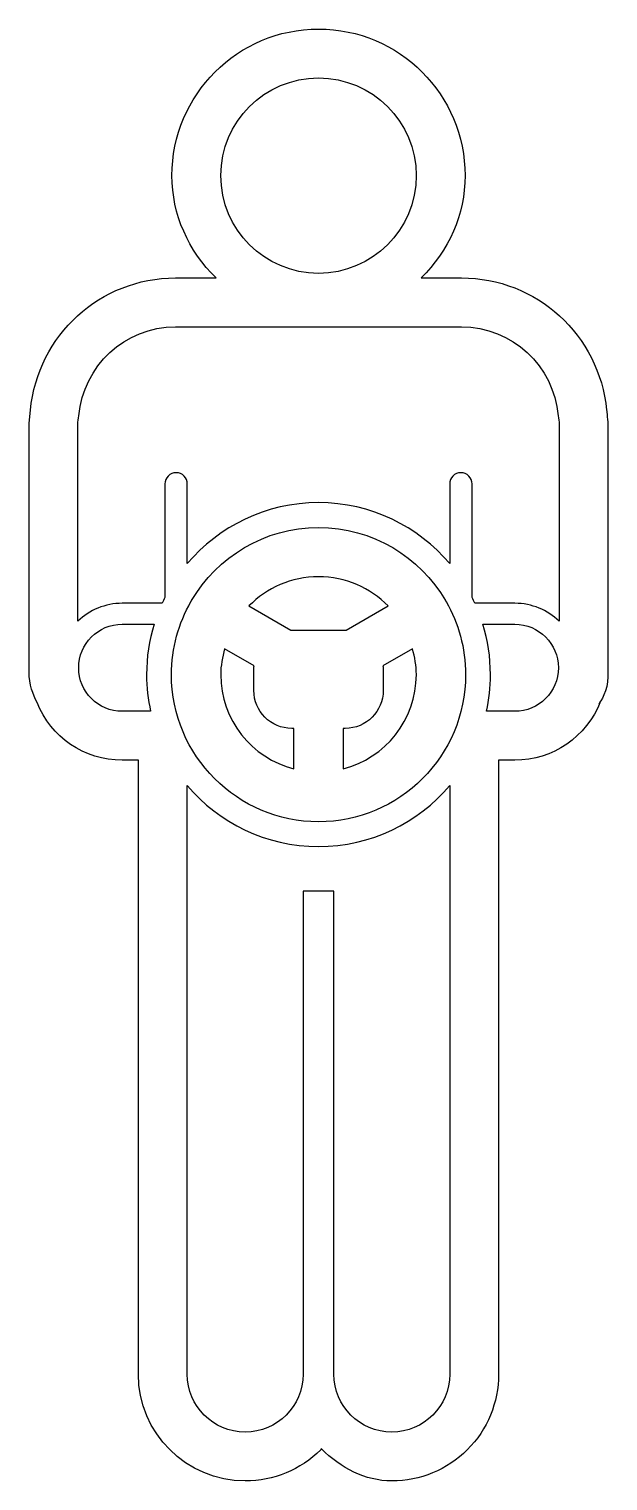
# Model space of a CAD drawing. Header units: centimetres. Extents: x -3.8 to 3.8, y -9.6 to 9.6.
import ezdxf

# ---------------------------------------------------------------- set-up
doc = ezdxf.new("R2010")
doc.units = ezdxf.units.CM
doc.header["$MEASUREMENT"] = 0
doc.layers.add('Camada 1', color=7, linetype='Continuous')

msp = doc.modelspace()

# ---------------------------------------------------------------- linework, layer by layer
at = {"layer": 'Camada 1'}
for points, knots in [([(-1.93184, 7.63574), (-1.93184, 7.12279), (-1.71422, 6.6435), (-1.35007, 6.2879), (-1.35007, 6.2879), (-1.6178, 6.2879), (-1.88553, 6.2879), (-1.88553, 6.2879), (-1.88553, 6.2879), (-2.87843, 6.28631), (-3.70065, 5.53672), (-3.79773, 4.54382), (-3.79773, 4.54382), (-3.79773, 4.54382), (-3.81485, 4.37443), (-3.81485, 4.37443), (-3.81485, 4.37443), (-3.81485, 4.37443), (-3.81613, 1.09757), (-3.81613, 1.09757), (-3.81613, 1.09757), (-3.81613, 0.92183), (-3.76411, 0.801), (-3.71083, 0.69218), (-3.71083, 0.69218), (-3.53128, 0.23509), (-3.08782, -0.06881), (-2.58725, -0.06881), (-2.58725, -0.06881), (-2.58725, -0.06881), (-2.47941, -0.06881), (-2.37408, -0.06881), (-2.37408, -0.06881), (-2.37408, -0.37081), (-2.37408, -8.16011), (-2.37408, -8.16011), (-2.37408, -8.16011), (-2.37408, -8.93634), (-1.74218, -9.56791), (-0.96626, -9.56791), (-0.96626, -9.56791), (-0.59068, -9.56791), (-0.23731, -9.4217), (0.02916, -9.15587), (0.02916, -9.15587), (0.02916, -9.15587), (0.03615, -9.14634), (0.03742, -9.14441), (0.03742, -9.14441), (0.29756, -9.39693), (0.61347, -9.5679), (0.96621, -9.5679), (0.96621, -9.5679), (1.34181, -9.5679), (1.69519, -9.42169), (1.96165, -9.15586), (1.96165, -9.15586), (2.22748, -8.88969), (2.37403, -8.53599), (2.37403, -8.1601), (2.37403, -8.1601), (2.37403, -8.1601), (2.37403, -0.36762), (2.37403, -0.06819), (2.37403, -0.06819), (2.4806, -0.06851), (2.58845, -0.0688), (2.58845, -0.0688), (2.58845, -0.0688), (3.08965, -0.0688), (3.53312, 0.23634), (3.71838, 0.70836), (3.71838, 0.70836), (3.71838, 0.70836), (3.69999, 0.67349), (3.69999, 0.67349), (3.69999, 0.67349), (3.71206, 0.69124), (3.81612, 0.85272), (3.81612, 1.03163), (3.81612, 1.03163), (3.81612, 1.03163), (3.81612, 4.3557), (3.81612, 4.3557), (3.81612, 4.3557), (3.81548, 4.37443), (3.79834, 4.54414), (3.79834, 4.54414), (3.79834, 4.54414), (3.70066, 5.53799), (2.87778, 6.2879), (1.88363, 6.2879), (1.88363, 6.2879), (1.88363, 6.2879), (1.61717, 6.2879), (1.35134, 6.2879), (1.35134, 6.2879), (1.71551, 6.6435), (1.9325, 7.12282), (1.9325, 7.63574), (1.9325, 7.63574), (1.9325, 8.70127), (1.06586, 9.56792), (0.00062, 9.56792), (0.00062, 9.56792), (-1.06456, 9.56792), (-1.93184, 8.70127), (-1.93184, 7.63574)], [0, 0, 0, 0, 0.03571429, 0.03571429, 0.03571429, 0.03571429, 0.07142857, 0.07142857, 0.07142857, 0.07142857, 0.10714286, 0.10714286, 0.10714286, 0.10714286, 0.14285714, 0.14285714, 0.14285714, 0.14285714, 0.17857143, 0.17857143, 0.17857143, 0.17857143, 0.21428571, 0.21428571, 0.21428571, 0.21428571, 0.25, 0.25, 0.25, 0.25, 0.28571429, 0.28571429, 0.28571429, 0.28571429, 0.32142857, 0.32142857, 0.32142857, 0.32142857, 0.35714286, 0.35714286, 0.35714286, 0.35714286, 0.39285714, 0.39285714, 0.39285714, 0.39285714, 0.42857143, 0.42857143, 0.42857143, 0.42857143, 0.46428571, 0.46428571, 0.46428571, 0.46428571, 0.5, 0.5, 0.5, 0.5, 0.53571429, 0.53571429, 0.53571429, 0.53571429, 0.57142857, 0.57142857, 0.57142857, 0.57142857, 0.60714286, 0.60714286, 0.60714286, 0.60714286, 0.64285714, 0.64285714, 0.64285714, 0.64285714, 0.67857143, 0.67857143, 0.67857143, 0.67857143, 0.71428571, 0.71428571, 0.71428571, 0.71428571, 0.75, 0.75, 0.75, 0.75, 0.78571429, 0.78571429, 0.78571429, 0.78571429, 0.82142857, 0.82142857, 0.82142857, 0.82142857, 0.85714286, 0.85714286, 0.85714286, 0.85714286, 0.89285714, 0.89285714, 0.89285714, 0.89285714, 0.92857143, 0.92857143, 0.92857143, 0.92857143, 1, 1, 1, 1]), ([(-0.35146, 1.64603), (-0.35591, 1.64603), (-0.35974, 1.64479), (-0.36416, 1.64479), (-0.36416, 1.64479), (-0.36416, 1.64479), (-0.91674, 1.9639), (-0.91674, 1.9639), (-0.91674, 1.9639), (-0.68264, 2.20118), (-0.35842, 2.349), (0.00065, 2.349), (0.00065, 2.349), (0.35911, 2.349), (0.6833, 2.20118), (0.9174, 1.9639), (0.9174, 1.9639), (0.9174, 1.9639), (0.36479, 1.64479), (0.36479, 1.64479), (0.36479, 1.64479), (0.36037, 1.64479), (0.35653, 1.64603), (0.35212, 1.64603), (0.35212, 1.64603), (0.35212, 1.64603), (-0.35146, 1.64603), (-0.35146, 1.64603)], [0, 0, 0, 0, 0.125, 0.125, 0.125, 0.125, 0.25, 0.25, 0.25, 0.25, 0.375, 0.375, 0.375, 0.375, 0.5, 0.5, 0.5, 0.5, 0.625, 0.625, 0.625, 0.625, 0.75, 0.75, 0.75, 0.75, 1, 1, 1, 1]), ([(-0.32418, -0.18399), (-0.87806, -0.03902), (-1.28917, 0.46091), (-1.28917, 1.05918), (-1.28917, 1.05918), (-1.28917, 1.1775), (-1.26821, 1.29011), (-1.23842, 1.39922), (-1.23842, 1.39922), (-1.23842, 1.39922), (-0.84951, 1.17464), (-0.84951, 1.17464), (-0.84951, 1.17464), (-0.85015, 1.1648), (-0.85269, 1.1553), (-0.85269, 1.14514), (-0.85269, 1.14514), (-0.85269, 1.14514), (-0.85269, 0.85137), (-0.85269, 0.85137), (-0.85269, 0.85137), (-0.85269, 0.57538), (-0.62811, 0.3508), (-0.35149, 0.3508), (-0.35149, 0.3508), (-0.35149, 0.3508), (-0.32421, 0.35081), (-0.32421, 0.35081), (-0.32421, 0.35081), (-0.32421, 0.35081), (-0.32421, -0.18399), (-0.32421, -0.18399), (-0.32421, -0.18399), (-0.32421, -0.18399), (-0.32418, -0.18399), (-0.32418, -0.18399)], [0, 0, 0, 0, 0.1, 0.1, 0.1, 0.1, 0.2, 0.2, 0.2, 0.2, 0.3, 0.3, 0.3, 0.3, 0.4, 0.4, 0.4, 0.4, 0.5, 0.5, 0.5, 0.5, 0.6, 0.6, 0.6, 0.6, 0.7, 0.7, 0.7, 0.7, 0.8, 0.8, 0.8, 0.8, 1, 1, 1, 1]), ([(0.32548, -0.18399), (0.32548, -0.18399), (0.32548, 0.35084), (0.32548, 0.35084), (0.32548, 0.35084), (0.32548, 0.35084), (0.35212, 0.35084), (0.35212, 0.35084), (0.35212, 0.35084), (0.62874, 0.35084), (0.85332, 0.57542), (0.85332, 0.85141), (0.85332, 0.85141), (0.85332, 0.85141), (0.85332, 1.14517), (0.85332, 1.14517), (0.85332, 1.14517), (0.85332, 1.1553), (0.85078, 1.16483), (0.85014, 1.17499), (0.85014, 1.17499), (0.85014, 1.17499), (1.23905, 1.39925), (1.23905, 1.39925), (1.23905, 1.39925), (1.26887, 1.29014), (1.2898, 1.17753), (1.2898, 1.05921), (1.2898, 1.05921), (1.2898, 0.4609), (0.87869, -0.039), (0.32548, -0.18399)], [0, 0, 0, 0, 0.11111111, 0.11111111, 0.11111111, 0.11111111, 0.22222222, 0.22222222, 0.22222222, 0.22222222, 0.33333333, 0.33333333, 0.33333333, 0.33333333, 0.44444444, 0.44444444, 0.44444444, 0.44444444, 0.55555556, 0.55555556, 0.55555556, 0.55555556, 0.66666667, 0.66666667, 0.66666667, 0.66666667, 0.77777778, 0.77777778, 0.77777778, 0.77777778, 1, 1, 1, 1])]:
    msp.add_open_spline(points, degree=3, knots=knots, dxfattribs=at)
at = {"layer": 'Camada 1', "color": 7, "lineweight": 25}
for points, knots in [([(0.00062, 6.34817), (0.71119, 6.34817), (1.2879, 6.92456), (1.2879, 7.63576), (1.2879, 7.63576), (1.2879, 8.34664), (0.71119, 8.92301), (0.00062, 8.92301), (0.00062, 8.92301), (-0.71058, 8.92301), (-1.28729, 8.34664), (-1.28729, 7.63576), (-1.28729, 7.63576), (-1.28726, 6.92454), (-0.71058, 6.34817), (0.00062, 6.34817)], [0, 0, 0, 0, 0.2, 0.2, 0.2, 0.2, 0.4, 0.4, 0.4, 0.4, 0.6, 0.6, 0.6, 0.6, 1, 1, 1, 1]), ([(3.16012, 4.47149), (3.10048, 5.12718), (2.55547, 5.64299), (1.88364, 5.64299), (1.88364, 5.64299), (1.88364, 5.64299), (-1.88491, 5.64298), (-1.88491, 5.64298), (-1.88491, 5.64298), (-1.88491, 5.64298), (-1.88491, 5.64298), (-1.88491, 5.64298), (-1.88491, 5.64298), (-2.5555, 5.64234), (-3.10049, 5.12686), (-3.15949, 4.47148), (-3.15949, 4.47148), (-3.16711, 4.43404), (-3.17156, 4.39536), (-3.17156, 4.3557), (-3.17156, 4.3557), (-3.17156, 4.3557), (-3.17156, 1.76403), (-3.17156, 1.76403), (-3.17156, 1.76403), (-3.01866, 1.90931), (-2.81374, 1.99972), (-2.58725, 1.99972), (-2.58725, 1.99972), (-2.58725, 1.99972), (-2.06067, 1.99972), (-2.06067, 1.99972), (-2.06067, 1.99972), (-2.0486, 2.02541), (-2.03657, 2.05081), (-2.02387, 2.07587), (-2.02387, 2.07587), (-2.02387, 2.07587), (-2.02387, 3.5728), (-2.02387, 3.5728), (-2.02387, 3.5728), (-2.02387, 3.654), (-1.95788, 3.71999), (-1.87668, 3.71999), (-1.87668, 3.71999), (-1.79548, 3.71999), (-1.72949, 3.654), (-1.72949, 3.5728), (-1.72949, 3.5728), (-1.72949, 3.5728), (-1.72949, 2.52251), (-1.72949, 2.52251), (-1.72949, 2.52251), (-1.3133, 3.01323), (-0.69346, 3.32571), (-0.00001, 3.32571), (-0.00001, 3.32571), (0.69405, 3.32571), (1.31388, 3.01324), (1.72944, 2.52251), (1.72944, 2.52251), (1.72944, 2.52251), (1.72944, 3.5728), (1.72944, 3.5728), (1.72944, 3.5728), (1.72944, 3.654), (1.79543, 3.71999), (1.87663, 3.71999), (1.87663, 3.71999), (1.95783, 3.71999), (2.02382, 3.654), (2.02382, 3.5728), (2.02382, 3.5728), (2.02382, 3.5728), (2.02382, 2.07587), (2.02382, 2.07587), (2.02382, 2.07587), (2.03649, 2.05081), (2.04919, 2.02541), (2.06062, 1.99972), (2.06062, 1.99972), (2.06062, 1.99972), (2.58843, 1.99972), (2.58843, 1.99972), (2.58843, 1.99972), (2.8143, 1.99972), (3.01922, 1.90931), (3.17149, 1.76498), (3.17149, 1.76498), (3.17149, 1.76498), (3.17149, 4.3557), (3.17149, 4.3557), (3.17149, 4.3557), (3.17155, 4.39536), (3.16774, 4.43407), (3.16012, 4.47149)], [0, 0, 0, 0, 0.04, 0.04, 0.04, 0.04, 0.08, 0.08, 0.08, 0.08, 0.12, 0.12, 0.12, 0.12, 0.16, 0.16, 0.16, 0.16, 0.2, 0.2, 0.2, 0.2, 0.24, 0.24, 0.24, 0.24, 0.28, 0.28, 0.28, 0.28, 0.32, 0.32, 0.32, 0.32, 0.36, 0.36, 0.36, 0.36, 0.4, 0.4, 0.4, 0.4, 0.44, 0.44, 0.44, 0.44, 0.48, 0.48, 0.48, 0.48, 0.52, 0.52, 0.52, 0.52, 0.56, 0.56, 0.56, 0.56, 0.6, 0.6, 0.6, 0.6, 0.64, 0.64, 0.64, 0.64, 0.68, 0.68, 0.68, 0.68, 0.72, 0.72, 0.72, 0.72, 0.76, 0.76, 0.76, 0.76, 0.8, 0.8, 0.8, 0.8, 0.84, 0.84, 0.84, 0.84, 0.88, 0.88, 0.88, 0.88, 0.92, 0.92, 0.92, 0.92, 1, 1, 1, 1]), ([(1.68189, 2.02131), (1.68059, 2.02353), (1.68059, 2.02639), (1.67935, 2.02861), (1.67935, 2.02861), (1.67805, 2.03179), (1.6749, 2.03306), (1.673, 2.03589), (1.673, 2.03589), (1.33613, 2.6107), (0.71373, 2.99866), (0.00062, 2.99866), (0.00062, 2.99866), (-0.71249, 2.99866), (-1.33486, 2.61102), (-1.67237, 2.03656), (-1.67237, 2.03656), (-1.67364, 2.03338), (-1.67682, 2.0318), (-1.67872, 2.02862), (-1.67872, 2.02862), (-1.67999, 2.02608), (-1.67999, 2.02354), (-1.68126, 2.021), (-1.68126, 2.021), (-1.8443, 1.7371), (-1.93883, 1.40939), (-1.93883, 1.05919), (-1.93883, 1.05919), (-1.93883, -0.01015), (-1.06901, -0.88029), (0.00065, -0.88029), (0.00065, -0.88029), (1.06967, -0.88029), (1.93946, -0.01015), (1.93946, 1.05919), (1.93946, 1.05919), (1.93946, 1.40938), (1.84493, 1.73739), (1.68189, 2.02131)], [0, 0, 0, 0, 0.09090909, 0.09090909, 0.09090909, 0.09090909, 0.18181818, 0.18181818, 0.18181818, 0.18181818, 0.27272727, 0.27272727, 0.27272727, 0.27272727, 0.36363636, 0.36363636, 0.36363636, 0.36363636, 0.45454545, 0.45454545, 0.45454545, 0.45454545, 0.54545455, 0.54545455, 0.54545455, 0.54545455, 0.63636364, 0.63636364, 0.63636364, 0.63636364, 0.72727273, 0.72727273, 0.72727273, 0.72727273, 0.81818182, 0.81818182, 0.81818182, 0.81818182, 1, 1, 1, 1]), ([(-2.58722, 1.72344), (-2.90443, 1.72344), (-3.16139, 1.4665), (-3.16139, 1.14927), (-3.16139, 1.14927), (-3.16139, 0.8327), (-2.90445, 0.57576), (-2.58722, 0.57576), (-2.58722, 0.57576), (-2.58722, 0.57576), (-2.21354, 0.57576), (-2.21354, 0.57576), (-2.21354, 0.57576), (-2.24778, 0.73152), (-2.26683, 0.89297), (-2.26683, 1.05918), (-2.26683, 1.05918), (-2.26683, 1.29043), (-2.2313, 1.5131), (-2.16721, 1.72342), (-2.16721, 1.72342), (-2.16721, 1.72342), (-2.58722, 1.72342), (-2.58722, 1.72342), (-2.58722, 1.72342), (-2.58722, 1.72342), (-2.58722, 1.72344), (-2.58722, 1.72344)], [0, 0, 0, 0, 0.125, 0.125, 0.125, 0.125, 0.25, 0.25, 0.25, 0.25, 0.375, 0.375, 0.375, 0.375, 0.5, 0.5, 0.5, 0.5, 0.625, 0.625, 0.625, 0.625, 0.75, 0.75, 0.75, 0.75, 1, 1, 1, 1]), ([(2.58848, 1.72344), (2.58848, 1.72344), (2.16788, 1.72344), (2.16788, 1.72344), (2.16788, 1.72344), (2.23196, 1.51312), (2.26686, 1.29042), (2.26686, 1.0592), (2.26686, 1.0592), (2.26686, 0.89296), (2.24781, 0.73151), (2.21418, 0.57578), (2.21418, 0.57578), (2.21418, 0.57578), (2.58848, 0.57579), (2.58848, 0.57579), (2.58848, 0.57579), (2.90508, 0.57579), (3.16202, 0.83273), (3.16202, 1.14994), (3.16202, 1.14994), (3.16202, 1.46651), (2.90509, 1.72344), (2.58848, 1.72344)], [0, 0, 0, 0, 0.14285714, 0.14285714, 0.14285714, 0.14285714, 0.28571429, 0.28571429, 0.28571429, 0.28571429, 0.42857143, 0.42857143, 0.42857143, 0.42857143, 0.57142857, 0.57142857, 0.57142857, 0.57142857, 0.71428571, 0.71428571, 0.71428571, 0.71428571, 1, 1, 1, 1]), ([(0.00001, -1.20703), (-0.69344, -1.20703), (-1.31328, -0.89456), (-1.72947, -0.40383), (-1.72947, -0.40383), (-1.72947, -0.40383), (-1.72947, -8.16012), (-1.72947, -8.16012), (-1.72947, -8.16012), (-1.72947, -8.58171), (-1.38816, -8.92336), (-0.96623, -8.92336), (-0.96623, -8.92336), (-0.54496, -8.92336), (-0.20299, -8.5817), (-0.20299, -8.16012), (-0.20299, -8.16012), (-0.20299, -8.16012), (-0.20298, -1.79292), (-0.20298, -1.79292), (-0.20298, -1.79292), (-0.20298, -1.79292), (0.20305, -1.79292), (0.20305, -1.79292), (0.20305, -1.79292), (0.20305, -1.79292), (0.20305, -8.16009), (0.20305, -8.16009), (0.20305, -8.16009), (0.20305, -8.58168), (0.54436, -8.92333), (0.96627, -8.92333), (0.96627, -8.92333), (1.38757, -8.92333), (1.72951, -8.58167), (1.72951, -8.16009), (1.72951, -8.16009), (1.72951, -8.16009), (1.72951, -0.40381), (1.72951, -0.40381), (1.72951, -0.40381), (1.31391, -0.89456), (0.69343, -1.20703), (0.00001, -1.20703)], [0, 0, 0, 0, 0.08333333, 0.08333333, 0.08333333, 0.08333333, 0.16666667, 0.16666667, 0.16666667, 0.16666667, 0.25, 0.25, 0.25, 0.25, 0.33333333, 0.33333333, 0.33333333, 0.33333333, 0.41666667, 0.41666667, 0.41666667, 0.41666667, 0.5, 0.5, 0.5, 0.5, 0.58333333, 0.58333333, 0.58333333, 0.58333333, 0.66666667, 0.66666667, 0.66666667, 0.66666667, 0.75, 0.75, 0.75, 0.75, 0.83333333, 0.83333333, 0.83333333, 0.83333333, 1, 1, 1, 1])]:
    msp.add_open_spline(points, degree=3, knots=knots, dxfattribs=at)

doc.saveas('drawing.dxf')
